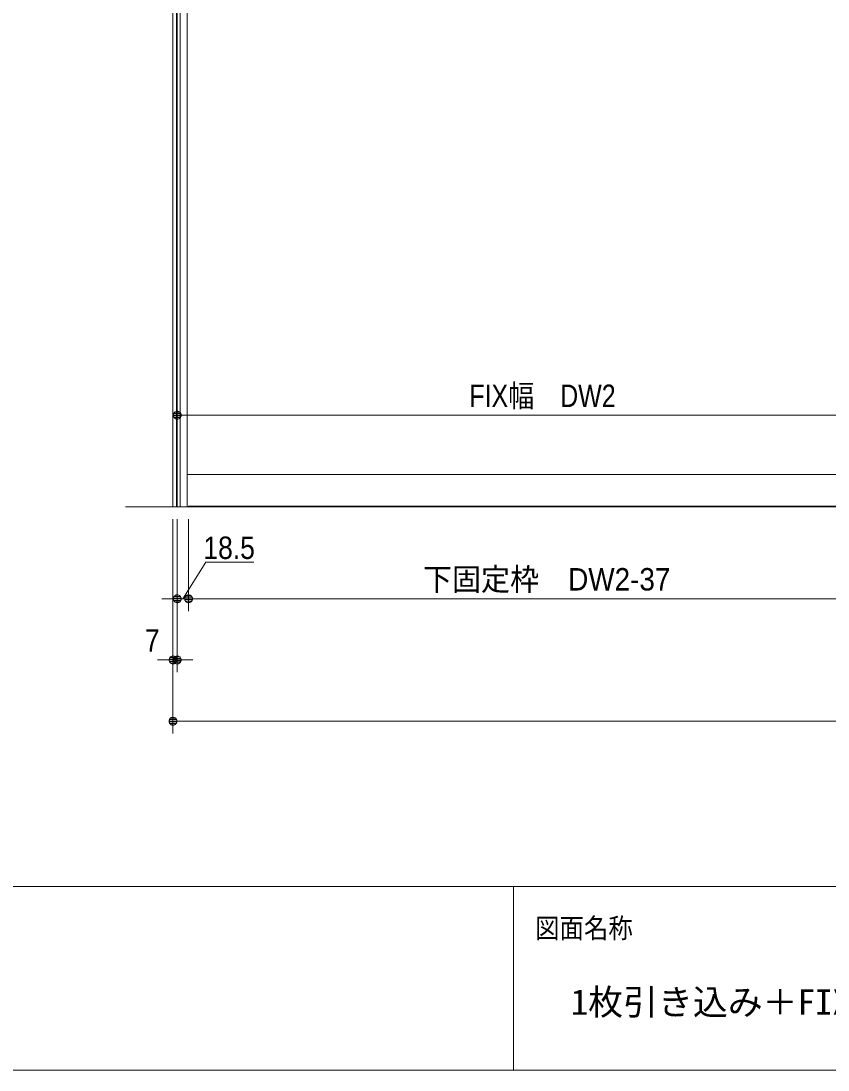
# Model space of a CAD drawing. Units: millimetres, scale not verified. Extents: x -6062 to 6062, y -3045 to 3045.
# Drawn here: x -4743 to -3424, y -2770 to -1056 of the extents above; entities that cross this region are included whole.
import ezdxf
from ezdxf.enums import TextEntityAlignment as Align

# ---------------------------------------------------------------- set-up
doc = ezdxf.new("R2010")
doc.units = ezdxf.units.MM
doc.header["$LTSCALE"] = 20
for name, color, linetype, lineweight in [('0-0_2寸法-2', 7, 'Continuous', 9), ('0-1_0', 7, 'Continuous', 9), ('0-2_2寸法-1', 7, 'Continuous', 9), ('0-4_3一般', 7, 'Continuous', 9), ('0-5_1図面枠', 7, 'Continuous', 9)]:
    doc.layers.add(name, color=color, linetype=linetype, lineweight=lineweight)
doc.styles.add('ＭＳ ゴシック', font='')
doc.styles.add('ＭＳ Ｐゴシック', font='')
doc.styles.get('ＭＳ ゴシック').set_extended_font_data('MS Gothic')
doc.styles.get('ＭＳ Ｐゴシック').set_extended_font_data('MS PGothic')

# ---------------------------------------------------------------- blocks, each defined once
blk = doc.blocks.new('_Dot')
at = {"layer": '0-1_0'}
for p, q in [((-10, 0), (-20, 0)), ((9.78, 2), (-9.78, 2)), ((7.99, 6), (-7.99, 6)), ((9.16, -3.98), (-9.16, -3.98)), ((6, -7.98), (-6, -7.98))]:
    blk.add_line(p, q, dxfattribs=at)
for points in [[(10, 0), (9.92, 1.25), (9.69, 2.49), (9.3, 3.68), (8.76, 4.82), (8.09, 5.88), (7.29, 6.85), (6.37, 7.71), (5.36, 8.44), (4.26, 9.05), (3.09, 9.51), (1.87, 9.82), (0.63, 9.98), (-0.63, 9.98), (-1.87, 9.82), (-3.09, 9.51), (-4.26, 9.05), (-5.36, 8.44), (-6.37, 7.71), (-7.29, 6.85), (-8.09, 5.88), (-8.76, 4.82), (-9.3, 3.68), (-9.69, 2.49), (-9.92, 1.25), (-10, 0), (0, 0)], [(-10, 0), (-9.92, -1.25), (-9.69, -2.49), (-9.3, -3.68), (-8.76, -4.82), (-8.09, -5.88), (-7.29, -6.85), (-6.37, -7.71), (-5.36, -8.44), (-4.26, -9.05), (-3.09, -9.51), (-1.87, -9.82), (-0.63, -9.98), (0.63, -9.98), (1.87, -9.82), (3.09, -9.51), (4.26, -9.05), (5.36, -8.44), (6.37, -7.71), (7.29, -6.85), (8.09, -5.88), (8.76, -4.82), (9.3, -3.68), (9.69, -2.49), (9.92, -1.25), (10, 0), (0, 0)]]:
    blk.add_lwpolyline(points, close=True, dxfattribs=at)
blk = doc.blocks.new('グループ-34')
at = {"layer": '0-4_3一般'}
for p, q in [((-54000, 10000), (-54000, -37000)), ((-55696.5, -37000), (-4456.5, -37000))]:
    blk.add_line(p, q, dxfattribs=at)
blk = doc.blocks.new('グループ-35')
at = {"layer": '0-4_3一般'}
for p, q in [((-54000, -37000), (-54000, 9840)), ((-53680, -37000), (-53680, 9840)), ((-53680, -35940), (-30320, -35940)), ((-54000, -37000), (-30000, -37000))]:
    blk.add_line(p, q, dxfattribs=at)
blk.add_lwpolyline([(-53630, -36970), (-53630, -37000), (-30370, -37000), (-30370, -36970)], close=True, dxfattribs=at)
blk = doc.blocks.new('グループ-36')
at = {"layer": '0-4_3一般'}
for name in ['グループ-34', 'グループ-35']:
    blk.add_blockref(name, (0, 0), dxfattribs=at)
blk = doc.blocks.new('グループ-50')
at = {"layer": '0-4_3一般'}
for p, q in [((-54140, 10000), (-54140, -37000)), ((-54020, 10000), (-54020, -37000)), ((-53900, -37000), (-53900, 10000)), ((-54140, -37000), (-53900, -37000))]:
    blk.add_line(p, q, dxfattribs=at)
blk = doc.blocks.new('グループ-89')
at = {"layer": '0-5_1図面枠'}
for p, q in [((-80000, -49400), (80000, -49400)), ((-43000, -49400), (-43000, -55400))]:
    blk.add_line(p, q, dxfattribs=at)
blk.add_lwpolyline([(-80000, 55400), (80000, 55400), (80000, -55400), (-80000, -55400)], close=True, dxfattribs=at)
blk = doc.blocks.new('図面枠')
at = {"layer": '0-5_1図面枠'}
blk.add_blockref('グループ-89', (0, 0), dxfattribs=at)
at = {"layer": '0-5_1図面枠', "style": 'ＭＳ ゴシック', "width": 0.9}
blk.add_text('図面名称', height=650.9, dxfattribs=at).set_placement((-42300.1, -51283.9), align=Align.BOTTOM_LEFT)

msp = doc.modelspace()

# ---------------------------------------------------------------- linework, layer by layer
at = {"layer": '0-0_2寸法-2'}
for p, q in [((-4494.5, -1870), (-4494.5, -2120)), ((-4487.5, -1870), (-4487.5, -2020)), ((-4469, -1870), (-4469, -2020)), ((-4500.21, -2000), (-4512.92, -2000)), ((-4487.5, -2000), (-4469, -2000)), ((-4456.29, -2000), (-4443.58, -2000)), ((-4487.5, -2020), (-4487.5, -2120)), ((-4507.21, -2100), (-4519.92, -2100)), ((-4487.5, -2100), (-4494.5, -2100)), ((-4474.79, -2100), (-4462.08, -2100))]:
    msp.add_line(p, q, dxfattribs=at)
msp.add_lwpolyline([(-4362.45, -1940), (-4440.56, -1940), (-4478.25, -2000)], dxfattribs=at)
at = {"layer": '0-2_2寸法-1'}
for p, q in [((-4487.5, -1680), (-4487.3, -1680)), ((-4474.79, -1700), (-3300.21, -1700)), ((-4469, -1870), (-4469, -2020)), ((-4456.29, -2000), (-3318.71, -2000)), ((-4494.5, -2120), (-4494.5, -2220)), ((-4481.79, -2200), (-2109.21, -2200))]:
    msp.add_line(p, q, dxfattribs=at)

# ---------------------------------------------------------------- block references
at = {"layer": '0-0_2寸法-2', "xscale": 0.6356201, "yscale": 0.6356201}
for p in [(-4487.5, -2000), (-4494.5, -2100)]:
    msp.add_blockref('_Dot', p, dxfattribs=at)
at = {"layer": '0-0_2寸法-2', "xscale": 0.6356201, "yscale": 0.6356201, "rotation": 180}
for p in [(-4469, -2000), (-4487.5, -2100)]:
    msp.add_blockref('_Dot', p, dxfattribs=at)
at = {"layer": '0-2_2寸法-1', "xscale": 0.6356201, "yscale": 0.6356201, "rotation": 180}
for p in [(-4487.5, -1700), (-4469, -2000), (-4494.5, -2200)]:
    msp.add_blockref('_Dot', p, dxfattribs=at)
at = {"layer": '0-4_3一般', "xscale": 0.05, "yscale": 0.05}
for name in ['グループ-36', 'グループ-50']:
    msp.add_blockref(name, (-1787.5, 0), dxfattribs=at)
at = {"layer": '0-5_1図面枠', "xscale": 0.05, "yscale": 0.05}
msp.add_blockref('図面枠', (-1787.5, 0), dxfattribs=at)

# ---------------------------------------------------------------- texts
at = {"layer": '0-0_2寸法-2', "style": 'ＭＳ Ｐゴシック', "width": 0.9}
for s, height, p in [('18.5', 36.69, (-4444.72, -1945.96)), ('7', 36.66, (-4540.4, -2097.52))]:
    msp.add_text(s, height=height, dxfattribs=at).set_placement(p, align=Align.BOTTOM_LEFT)
at = {"layer": '0-2_2寸法-1', "style": 'ＭＳ Ｐゴシック'}
for s, height, width, p in [('FIX幅\u3000DW2', 36.69, 0.85, (-4010, -1697.65)), ('下固定枠\u3000DW2-37', 36.66, 0.95, (-4085.87, -1997.47))]:
    msp.add_text(s, height=height, dxfattribs=dict(at, width=width)).set_placement(p, align=Align.BOTTOM_LEFT)
at = {"layer": '0-5_1図面枠', "style": 'ＭＳ ゴシック'}
msp.add_text('1枚引き込み＋FIXタイプ \u3000特寸 左勝手L-N', height=41.84, dxfattribs=at).set_placement((-3844.15, -2692.37), align=Align.BOTTOM_LEFT)

doc.saveas('drawing.dxf')
